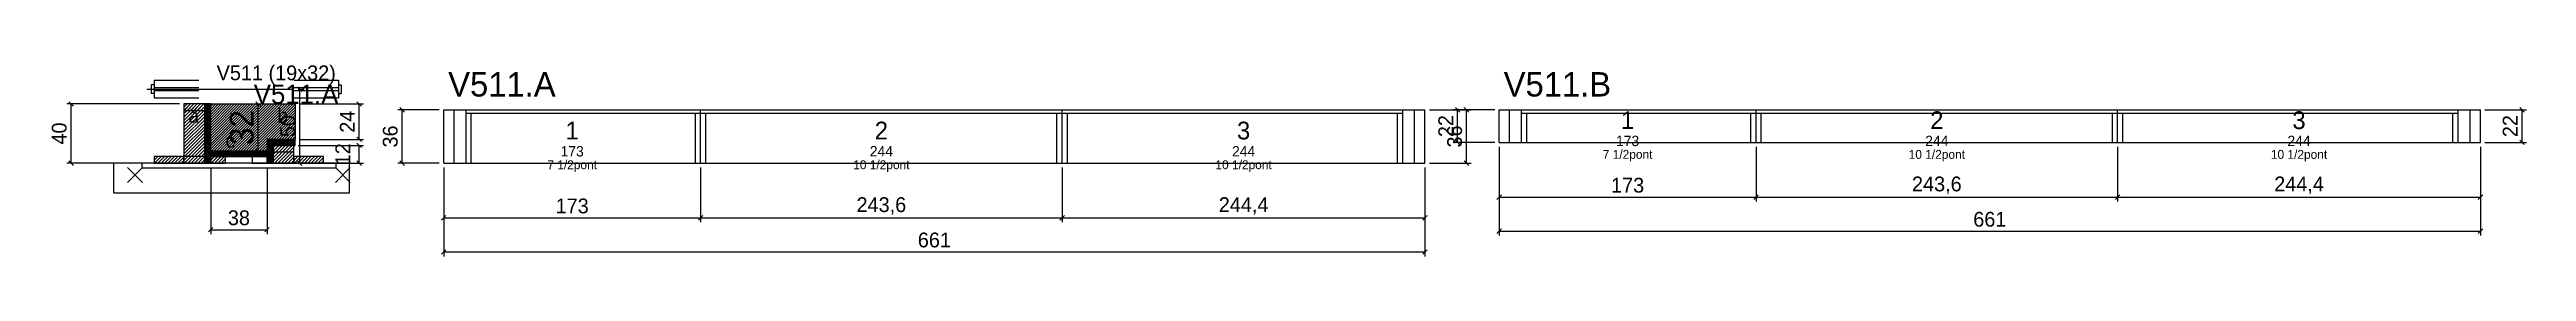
# Model space of a CAD drawing. Extents: x -69 to 1600, y -99 to 31.
import ezdxf
from ezdxf.enums import TextEntityAlignment as Align

# ---------------------------------------------------------------- set-up
doc = ezdxf.new("R2010")
doc.units = 0
for name, color, linetype in [('5', 5, 'Continuous'), ('barrote', 126, 'Continuous'), ('CONCRETO', 251, 'Continuous'), ('COTA', 241, 'Continuous'), ('Cota Seção (2x)', 241, 'Continuous'), ('detalhes', 7, 'Continuous'), ('Hachura', 251, 'Continuous'), ('Madeira', 126, 'Continuous'), ('NOMENCLATURA', 7, 'Continuous'), ('Painéis', 200, 'Continuous'), ('presilha', 224, 'Continuous'), ('SARR_2.2x7', 40, 'Continuous'), ('SARR_3.5x7', 81, 'Continuous'), ('SCO-___-LAJ', 224, 'Continuous'), ('TENSOR', 224, 'Continuous'), ('texto', 7, 'Continuous'), ('Texto Seção', 7, 'Continuous')]:
    doc.layers.add(name, color=color, linetype=linetype)
doc.dimstyles.new('PAINEL', dxfattribs={"dimtxt": 10, "dimasz": 3, "dimexe": 3, "dimexo": 3, "dimgap": 3, "dimtad": 1, "dimblk": 'OBLIQUE', "dimblk1": 'OBLIQUE', "dimcen": 2.5, "dimclrd": 4, "dimclre": 4, "dimclrt": 240, "dimazin": 3, "dimtfac": 1, "dimtmove": 0, "dimatfit": 3})
doc.dimstyles.new('SECAO2X', dxfattribs={"dimtxt": 16, "dimasz": 3, "dimexe": 3, "dimexo": 3, "dimgap": 3, "dimtad": 1, "dimblk": 'OBLIQUE', "dimblk1": 'OBLIQUE', "dimcen": 2.5, "dimclrd": 4, "dimclre": 4, "dimclrt": 240, "dimazin": 3, "dimtfac": 1, "dimtmove": 0, "dimatfit": 3})

# ---------------------------------------------------------------- blocks, each defined once
blk = doc.blocks.new('_OBLIQUE')
at = {"color": 0, "linetype": 'BYBLOCK'}
blk.add_line((-0.5, -0.5), (0.5, 0.5), dxfattribs=at)

msp = doc.modelspace()

# ---------------------------------------------------------------- hatches: boundary and pattern name
at = {"layer": 'COTA'}
h = msp.add_hatch(dxfattribs=at)
h.set_pattern_fill('ANSI31', scale=0.4)
h.paths.add_polyline_path([(40, -28), (40, 4), (97, 4), (97, -20), (78, -20), (78, -28)])
at = {"layer": 'Hachura'}
h = msp.add_hatch(dxfattribs=at)
h.set_pattern_fill('ANSI31', scale=0.5)
h.paths.add_polyline_path([(22, -36), (36, -36), (36, 4), (22, 4)])
h = msp.add_hatch(dxfattribs=at)
h.set_pattern_fill('ANSI31', scale=0.5)
h.paths.add_polyline_path([(22, -0.4), (36, -0.4), (36, 4), (22, 4)])
h = msp.add_hatch(dxfattribs=at)
h.set_pattern_fill('SOLID')
h.paths.add_polyline_path([(36, -36), (40, -36), (40, 4), (36, 4)])
h = msp.add_hatch(dxfattribs=at)
h.set_pattern_fill('ANSI31', scale=0.5)
h.paths.add_polyline_path([(2, -36), (22, -36), (22, -31.6), (2, -31.6)])
h = msp.add_hatch(dxfattribs=at)
h.set_pattern_fill('SOLID')
h.paths.add_polyline_path([(40, -31.6), (78, -31.6), (78, -28), (40, -28)])
h = msp.add_hatch(dxfattribs=at)
h.set_pattern_fill('ANSI31', scale=0.5)
h.paths.add_polyline_path([(40, -36), (50, -36), (50, -31.6), (40, -31.6)])
h = msp.add_hatch(dxfattribs=at)
h.set_pattern_fill('SOLID')
h.paths.add_polyline_path([(78, -24), (97, -24), (97, -20), (78, -20)])
h = msp.add_hatch(dxfattribs=at)
h.set_pattern_fill('SOLID')
h.paths.add_polyline_path([(78, -36), (82, -36), (82, -24), (78, -24)])
h = msp.add_hatch(dxfattribs=at)
h.set_pattern_fill('ANSI31', scale=0.5)
h.paths.add_polyline_path([(82, -36), (96, -36), (96, -24), (82, -24)])
h = msp.add_hatch(dxfattribs=at)
h.set_pattern_fill('ANSI31', scale=0.5)
h.paths.add_polyline_path([(82, -28.4), (96, -28.4), (96, -24), (82, -24)])
h = msp.add_hatch(dxfattribs=at)
h.set_pattern_fill('ANSI31', scale=0.5)
h.paths.add_polyline_path([(96, -36), (116, -36), (116, -31.6), (96, -31.6)])

# ---------------------------------------------------------------- linework, layer by layer
for p, q in [((0, 17), (0, 11)), ((2, 17), (0, 17)), ((2, 20), (32, 20)), ((2, 20), (2, 8)), ((96, 20), (126, 20)), ((126, 20), (126, 8)), ((126, 17), (128, 17)), ((128, 17), (128, 11)), ((2, 11), (0, 11)), ((2, 15), (32, 15)), ((2, 13), (32, 13)), ((2, 8), (32, 8)), ((96, 15), (126, 15)), ((96, 13), (126, 13)), ((96, 8), (126, 8)), ((126, 11), (128, 11))]:
    msp.add_line(p, q)
at = {"layer": 'barrote'}
msp.add_lwpolyline([(-25.5, -56), (133.5, -56), (133.5, -36), (-25.5, -36)], close=True, dxfattribs=at)
at = {"layer": 'CONCRETO'}
msp.add_lwpolyline([(40, -28), (40, 4), (97, 4), (97, -20), (78, -20), (78, -28)], close=True, dxfattribs=at)
at = {"layer": 'Madeira'}
for points in [[(22, -36), (36, -36), (36, 4), (22, 4)], [(22, -0.4), (36, -0.4), (36, 4), (22, 4)], [(2, -36), (22, -36), (22, -31.6), (2, -31.6)], [(22, -36), (36, -36), (36, -31.6), (22, -31.6)], [(40, -36), (50, -36), (50, -31.6), (40, -31.6)], [(68, -36), (78, -36), (78, -31.6), (68, -31.6)], [(82, -36), (96, -36), (96, -24), (82, -24)], [(82, -28.4), (96, -28.4), (96, -24), (82, -24)], [(96, -36), (116, -36), (116, -31.6), (96, -31.6)]]:
    msp.add_lwpolyline(points, close=True, dxfattribs=at)
at = {"layer": 'Painéis'}
for p, q in [((197, 0), (370, 0)), ((197, -36), (197, 0)), ((370, -36), (370, 0)), ((370, -36), (370, 0)), ((370, 0), (613.6, 0)), ((370, -36), (370, 0)), ((613.6, -36), (613.6, 0)), ((613.6, -36), (613.6, 0)), ((613.6, 0), (858, 0)), ((613.6, -36), (613.6, 0)), ((858, -36), (858, 0)), ((908, 0), (1081, 0)), ((908, -22), (908, 0)), ((1081, -22), (1081, 0)), ((1081, -22), (1081, 0)), ((1081, 0), (1324.6, 0)), ((1081, -22), (1081, 0)), ((1324.6, -22), (1324.6, 0)), ((1324.6, -22), (1324.6, 0)), ((1324.6, 0), (1569, 0)), ((1324.6, -22), (1324.6, 0)), ((1569, -22), (1569, 0)), ((908, -22), (1081, -22)), ((1081, -22), (1324.6, -22)), ((1324.6, -22), (1569, -22)), ((197, -36), (370, -36)), ((370, -36), (613.6, -36)), ((613.6, -36), (858, -36))]:
    msp.add_line(p, q, dxfattribs=at)
for points in [[(36, -36), (40, -36), (40, 4), (36, 4)], [(40, -31.6), (78, -31.6), (78, -28), (40, -28)], [(78, -24), (97, -24), (97, -20), (78, -20)], [(78, -36), (82, -36), (82, -24), (78, -24)]]:
    msp.add_lwpolyline(points, close=True, dxfattribs=at)
at = {"layer": 'presilha'}
for p, q in [((-16, -49), (-6, -39)), ((-16, -39), (-6, -49)), ((124, -49), (134, -39)), ((124, -39), (134, -49))]:
    msp.add_line(p, q, dxfattribs=at)
at = {"layer": 'SARR_2.2x7'}
for p, q in [((204, -36), (204, 0)), ((851, -36), (851, 0)), ((915, -22), (915, 0)), ((1562, -22), (1562, 0)), ((212, -2.2), (370, -2.2)), ((370, -2.2), (613.6, -2.2)), ((613.6, -2.2), (843, -2.2)), ((923, -2.2), (1081, -2.2)), ((1081, -2.2), (1324.6, -2.2)), ((1324.6, -2.2), (1554, -2.2))]:
    msp.add_line(p, q, dxfattribs=at)
at = {"layer": 'SARR_3.5x7'}
for p, q in [((212, -36), (212, 0)), ((370, -36), (370, 0)), ((370, -36), (370, 0)), ((613.6, -36), (613.6, 0)), ((613.6, -36), (613.6, 0)), ((843, -36), (843, 0)), ((923, -22), (923, 0)), ((1081, -22), (1081, 0)), ((1081, -22), (1081, 0)), ((1324.6, -22), (1324.6, 0)), ((1324.6, -22), (1324.6, 0)), ((1554, -22), (1554, 0)), ((215.5, -36), (215.5, -2.2)), ((366.5, -36), (366.5, -2.2)), ((373.5, -36), (373.5, -2.2)), ((610.1, -36), (610.1, -2.2)), ((617.1, -36), (617.1, -2.2)), ((839.5, -36), (839.5, -2.2)), ((926.5, -22), (926.5, -2.2)), ((1077.5, -22), (1077.5, -2.2)), ((1084.5, -22), (1084.5, -2.2)), ((1321.1, -22), (1321.1, -2.2)), ((1328.1, -22), (1328.1, -2.2)), ((1550.5, -22), (1550.5, -2.2)), ((923, -22), (926.5, -22)), ((1077.5, -22), (1081, -22)), ((1081, -22), (1084.5, -22)), ((1321.1, -22), (1324.6, -22)), ((1324.6, -22), (1328.1, -22)), ((1550.5, -22), (1554, -22)), ((212, -36), (215.5, -36)), ((366.5, -36), (370, -36)), ((370, -36), (373.5, -36)), ((610.1, -36), (613.6, -36)), ((613.6, -36), (617.1, -36)), ((839.5, -36), (843, -36))]:
    msp.add_line(p, q, dxfattribs=at)
at = {"layer": 'SCO-___-LAJ'}
msp.add_lwpolyline([(-6.5, -39.2), (124.5, -39.2), (124.5, -36), (-6.5, -36)], close=True, dxfattribs=at)
at = {"layer": 'TENSOR'}
msp.add_line((-3, 14), (95, 14), dxfattribs=at)

# ---------------------------------------------------------------- texts
at = {"layer": '5'}
for s, height, p in [('1', 12, (283.5, -14)), ('2', 12, (491.8, -14)), ('3', 12, (735.8, -14)), ('1', 12, (994.5, -7)), ('2', 12, (1202.8, -7)), ('3', 12, (1446.8, -7)), ('173', 7, (283.5, -28)), ('244', 7, (491.8, -28)), ('244', 7, (735.8, -28)), ('173', 7, (994.5, -21)), ('244', 7, (1202.8, -21)), ('244', 7, (1446.8, -21))]:
    msp.add_text(s, height=height, dxfattribs=at).set_placement(p, align=Align.MIDDLE_CENTER)
at = {"layer": 'detalhes'}
for s, p in [('b', (85, -8.7)), ('a', (25, -8.7)), ('c', (50, -25.5))]:
    msp.add_text(s, height=9.6, dxfattribs=at).set_placement(p)
at = {"layer": 'NOMENCLATURA'}
for s, p in [('V511.A', (200, 9)), ('V511.B', (911, 9))]:
    msp.add_text(s, height=16.5, dxfattribs=at).set_placement(p)
at = {"layer": 'texto', "char_height": 6, "attachment_point": 5}
for s, insert in [('7 1/2pont', (994.5, -31)), ('10 1/2pont', (1202.8, -31)), ('10 1/2pont', (1446.8, -31)), ('7 1/2pont', (283.5, -38)), ('10 1/2pont', (491.8, -38)), ('10 1/2pont', (735.8, -38))]:
    msp.add_mtext(s, dxfattribs=dict(at, insert=insert))
at = {"layer": 'Texto Seção'}
for s, height, p in [('V511 (19x32)', 10, (44, 20)), ('V511.A', 13, (69, 4))]:
    msp.add_text(s, height=height, dxfattribs=at).set_placement(p)

# ---------------------------------------------------------------- dimensions: what is measured, and where the dimension line sits
at = {"layer": 'COTA'}
for base, p1, p2 in [((-54, -36), (2, -36), (22, 4)), ((100, -36), (96, -36), (96, 14)), ((140, -20), (97, -20), (97, 4)), ((169, -36), (197, -36), (197, 0)), ((886, -36), (858, -36), (858, 0)), ((880, -22), (908, -22), (908, 0)), ((1597, -22), (1569, -22), (1569, 0)), ((140, -36), (96, -36), (96, -24))]:
    msp.add_linear_dim(base=base, p1=p1, p2=p2, angle=90, dimstyle='PAINEL', dxfattribs=at).render()
for base, p1, p2 in [((908, -59), (908, -22), (1081, -22)), ((908, -82), (908, -22), (1569, -22)), ((1081, -59), (1081, -22), (1324.6, -22)), ((1324.6, -59), (1324.6, -22), (1569, -22)), ((40, -81), (40, -36), (78, -36)), ((197, -73), (197, -36), (370, -36)), ((197, -96), (197, -36), (858, -36)), ((370, -73), (370, -36), (613.6, -36)), ((613.6, -73), (613.6, -36), (858, -36))]:
    msp.add_linear_dim(base=base, p1=p1, p2=p2, dimstyle='PAINEL', dxfattribs=at).render()
at = {"layer": 'Cota Seção (2x)'}
msp.add_linear_dim(base=(72, -28), p1=(40, -28), p2=(40, 4), angle=90, dimstyle='SECAO2X', dxfattribs=at).render()

doc.saveas('drawing.dxf')
